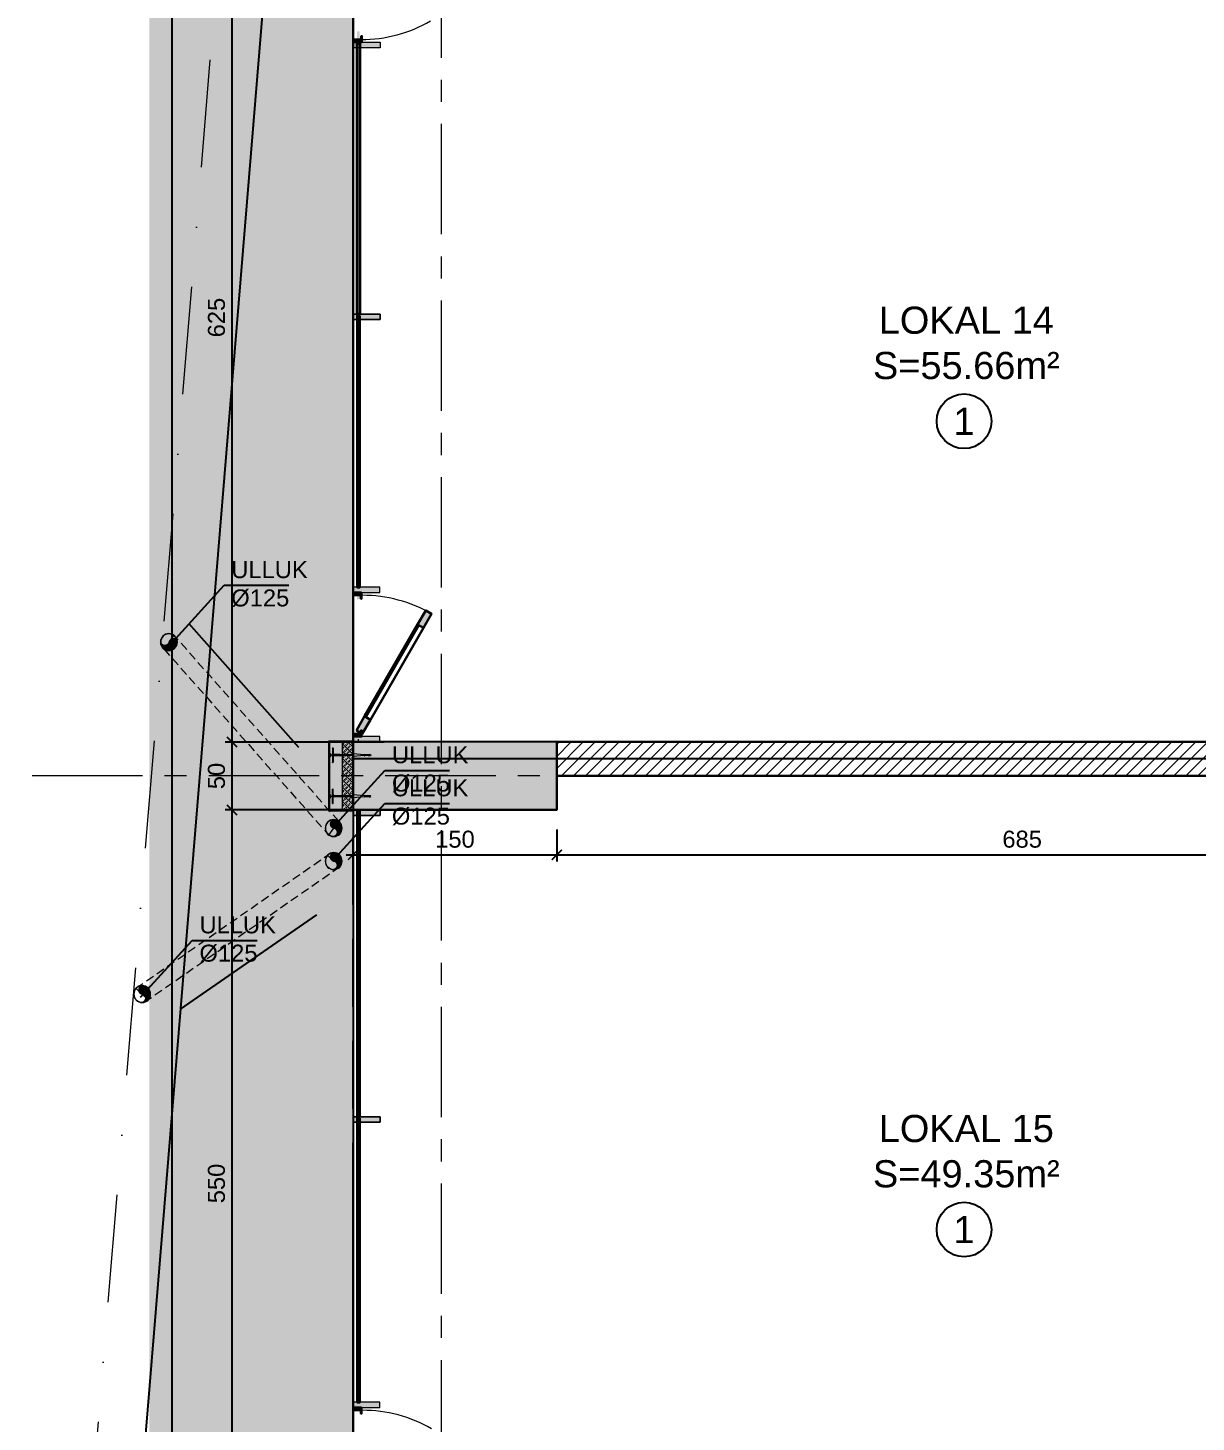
# Model space of a CAD drawing. Header units: centimetres. Extents: x 66524 to 72777, y -55096 to -48161.
# Drawn here: x 67464 to 68324, y -51148 to -50122 of the extents above; entities that cross this region are included whole.
import ezdxf

# ---------------------------------------------------------------- set-up
doc = ezdxf.new("R2010")
doc.units = ezdxf.units.CM
doc.header["$LTSCALE"] = 50
doc.header["$MEASUREMENT"] = 0
for name, pattern in [('AUSGEZOGEN', [0]), ('AXES', [2, 1.25, -0.25, 0.25, -0.25]), ('CACHE', [0.375, 0.25, -0.125]), ('CONTINU', [0]), ('CORNER', [20, 0, -20]), ('Dot & Dashed', [335.138881, 158.75, -88.194444, 0, -88.194437])]:
    doc.linetypes.add(name, pattern=pattern)
doc.layers.get('0').update_dxf_attribs({"color": 8})
for name, color, linetype, lineweight in [('ACITOP', 214, 'Continuous', 18), ('BETON CACHE', 4, 'CACHE', 5), ('ISOLATION', 252, 'Continuous', 0), ('MACONNERIE COUPE', 7, 'Continuous', 30), ('MACONNERIE HACHURE', 253, 'Continuous', 13), ('WD_Corner', 154, 'Continuous', 5), ('WD_Dowel', 154, 'Continuous', 5), ('WD_Text_Legende', 154, 'AUSGEZOGEN', 5)]:
    doc.layers.add(name, color=color, linetype=linetype, lineweight=lineweight)
for name, color, linetype in [('AXES', 10, 'AXES'), ('BETON COUPE', 3, 'CONTINU'), ('BETON TRAME', 252, 'Continuous'), ('BORD', 5, 'Continuous'), ('COTE 50ème', 1, 'Continuous'), ('EMPRISE BATIMENT', 253, 'CACHE'), ('FASADA', 150, 'Continuous'), ('NIVEAU', 170, 'Continuous'), ('TEXTE', 7, 'Continuous')]:
    doc.layers.add(name, color=color, linetype=linetype)
doc.layers.add('FMULT', color=150, linetype='Continuous', plot=False)
doc.layers.add('WD_Assist1', color=6, linetype='CORNER', lineweight=0, plot=False)
doc.styles.add('Arial', font='arialbd.ttf', dxfattribs={"height": 12.5})
doc.styles.add('RS_TEXT_1.50', font='arial.ttf', dxfattribs={"height": 12.5})
doc.styles.add('RS_TXT_50', font='arial.ttf', dxfattribs={"height": 12.5})
doc.dimstyles.new('20CM_LINEAIRE', dxfattribs={"dimscale": 2, "dimtxt": 7, "dimasz": 2.5, "dimexe": 1.5, "dimexo": 2, "dimgap": 1, "dimtad": 1, "dimdec": 1, "dimrnd": 0.5, "dimzin": 9, "dimdsep": 46, "dimtxsty": 'Arial', "dimblk1": 'ARCHTICK', "dimblk2": 'ARCHTICK', "dimsah": 1, "dimcen": 2.5, "dimdle": 1.5, "dimclrt": 4, "dimadec": 0, "dimazin": 2, "dimtfac": 1, "dimtdec": 1, "dimtix": 1, "dimtmove": 2, "dimatfit": 3, "dimfxl": 1.5, "dimtolj": 1, "dimtzin": 0, "dimarcsym": 0})
doc.dimstyles.new('ISO-25', dxfattribs={"dimtxt": 2.5, "dimasz": 2.5, "dimexe": 1.25, "dimexo": 0.625, "dimtad": 1, "dimtxsty": 'Standard', "dimcen": 2.5, "dimadec": 0, "dimazin": 0, "dimtfac": 1, "dimtmove": 0, "dimatfit": 3, "dimfxl": 1, "dimarcsym": 0})
doc.dimstyles.new('RS_50CM_LINEAIRE', dxfattribs={"dimscale": 5, "dimtxt": 12.5, "dimasz": 1.5, "dimexe": 1, "dimexo": 2.5, "dimgap": 1, "dimtad": 1, "dimdec": 1, "dimrnd": 0.5, "dimdsep": 46, "dimtxsty": 'RS_TXT_50', "dimblk1": 'ARCHTICK', "dimblk2": 'ARCHTICK', "dimsah": 1, "dimcen": 2.5, "dimdle": 1, "dimclrt": 4, "dimadec": 0, "dimazin": 2, "dimtfac": 1, "dimtdec": 1, "dimtix": 1, "dimtmove": 2, "dimatfit": 3, "dimfxl": 1, "dimtolj": 1, "dimtzin": 0, "dimarcsym": 0})

# ---------------------------------------------------------------- blocks, each defined once
blk = doc.blocks.new('A$C8397ccc9')
at = {"layer": 'AXES', "lineweight": 5, "ltscale": 1.3}
for p, q in [((-1265, 1580), (-1265, -1500)), ((3195, 190), (-1985, 190))]:
    blk.add_line(p, q, dxfattribs=at)
blk = doc.blocks.new('ankeri')
at = {"layer": 'WD_Assist1'}
for p, q in [((-29.8, 0.4), (-30, 0)), ((-30, 0), (-29.8, -0.4)), ((-2.8, 0.4), (-29.8, 0.4)), ((-2.5, 0.6), (-2.8, 0.4)), ((-2.3, 5.2), (-2.5, 0.6)), ((-2.2, 5.3), (-2.3, 5.2)), ((-2, 5.3), (-2.2, 5.3)), ((-2, -5.3), (-2, 5.3)), ((-29.8, -0.4), (-2.8, -0.4)), ((-2.8, -0.4), (-2.5, -0.6)), ((-2.5, -0.6), (-2.3, -5.2)), ((-2.3, -5.2), (-2.2, -5.3)), ((-2.2, -5.3), (-2, -5.3))]:
    blk.add_line(p, q, dxfattribs=at)
at = {"layer": 'WD_Corner', "lineweight": 5}
blk.add_lwpolyline([(-2, 0.1), (-1.9, 0.1, -1), (-1.8, 0.1), (-0.2, 0.1, 0.185242), (-0.1, 0.6), (-0.1, 0.7), (-0.1, 0.7), (-0.1, 0.7), (-0.1, 0.8), (-0.1, 0.9), (-0.3, 0.9), (-0.3, 0.8), (-0.3, 0.8), (-0.3, 0.9), (-0.4, 0.9), (-0.5, 0.7), (-0.5, 0.7), (-0.5, 0.7), (-0.5, 0.7), (-0.5, 0.7), (-0.5, 0.7), (-0.5, 0.6), (-0.6, 0.7), (-0.4, 0.9), (-0.1, 0.9), (-0.1, 1.4), (0, 1.4), (0, 1.2), (0, 1.2), (0, 1.1), (0, 1.1), (0.2, 1), (0, 1), (0, -1), (0.2, -1), (0, -1.1), (0, -1.1), (0, -1.2), (0, -1.2), (0, -1.4), (-0.1, -1.4), (-0.1, -0.9), (-0.4, -0.9), (-0.6, -0.7), (-0.5, -0.6), (-0.5, -0.7), (-0.5, -0.7), (-0.5, -0.7), (-0.5, -0.7), (-0.5, -0.7), (-0.5, -0.7), (-0.4, -0.9), (-0.3, -0.9), (-0.3, -0.8), (-0.3, -0.8), (-0.3, -0.9), (-0.1, -0.9), (-0.1, -0.8), (-0.1, -0.7), (-0.1, -0.7), (-0.1, -0.7), (-0.1, -0.6, 0.185242), (-0.2, -0.1), (-1.8, -0.1, -1), (-1.9, -0.1), (-2, -0.1)], format="xyb", close=True, dxfattribs=at)
at = {"layer": 'WD_Dowel'}
for p, q in [((-29.8, 0.4), (-30, 0)), ((-30, 0), (-29.8, -0.4)), ((-28.9, 0.4), (-29.8, 0.4)), ((-29.5, 0), (-29.3, 0.1)), ((-29.5, 0), (-29.5, 0)), ((-29.3, 0.3), (-29, 0.4)), ((-29.3, 0.3), (-29.3, -0.3)), ((-29, 0.3), (-29, 0.4)), ((-28.9, 0.4), (-29, 0.3)), ((-28.8, 0.4), (-28.9, 0.4)), ((-28.8, 0.4), (-28.8, 0.3)), ((-28.8, 0.3), (-28.7, 0.4)), ((-28.6, 0.4), (-28.7, 0.4)), ((-28.6, 0.4), (-28.7, 0.4)), ((-28.6, 0.4), (-28.6, 0.3)), ((-28.6, 0.3), (-28.4, 0.4)), ((-28.4, 0.4), (-28.4, 0.4)), ((-28.4, 0.4), (-28.4, 0.3)), ((-28.4, 0.3), (-28.2, 0.4)), ((-28.2, 0.4), (-28.2, 0.4)), ((-28.2, 0.4), (-28.2, 0.3)), ((-28.2, 0.3), (-28, 0.4)), ((-28, 0.4), (-28, 0.4)), ((-28, 0.4), (-28, 0.3)), ((-28, 0.3), (-25.6, 0.4)), ((-25.6, 0.4), (-25.6, 0.4)), ((-25.6, 0.4), (-25.6, 0.3)), ((-25.6, 0.3), (-25.4, 0.4)), ((-25.3, 0.4), (-25.4, 0.4)), ((-25.3, 0.3), (-17.1, 1)), ((-25.3, 0.4), (-25.3, 0.3)), ((-17, 1), (-17.1, 1)), ((-17, 1), (-17, 0.3)), ((-17, 0.3), (-9.4, 0.4)), ((-9.3, 0.4), (-9.4, 0.4)), ((-9.3, 0.4), (-9.3, 0.3)), ((-9.3, 0.3), (-9.1, 0.4)), ((-9.1, 0.4), (-9.1, 0.4)), ((-9.1, 0.4), (-9.1, 0.3)), ((-9.1, 0.3), (-8.9, 0.4)), ((-8.9, 0.4), (-8.9, 0.4)), ((-8.9, 0.4), (-8.9, 0.3)), ((-8.9, 0.3), (-8.7, 0.4)), ((-8.7, 0.4), (-8.7, 0.4)), ((-8.7, 0.4), (-8.7, 0.3)), ((-8.7, 0.3), (-8.5, 0.4)), ((-8.4, 0.4), (-8.5, 0.4)), ((-8.4, 0.4), (-8.4, 0.3)), ((-8.4, 0.3), (-8.3, 0.4)), ((-8.2, 0.4), (-8.3, 0.4)), ((-8.2, 0.4), (-8.2, 0.3)), ((-8.2, 0.3), (-8.1, 0.4)), ((-8, 0.4), (-8.1, 0.4)), ((-8, 0.4), (-8, 0.3)), ((-8, 0.3), (-7.8, 0.4)), ((-7.8, 0.4), (-7.8, 0.4)), ((-7.8, 0.4), (-7.8, 0.3)), ((-7.8, 0.3), (-7.6, 0.4)), ((-7.6, 0.4), (-7.6, 0.4)), ((-7.6, 0.4), (-7.6, 0.3)), ((-7.6, 0.3), (-7.4, 0.4)), ((-7.4, 0.4), (-2.8, 0.4)), ((-2.3, 5.2), (-2.5, 0.7)), ((-2.5, 0.7), (-2.5, -0.7)), ((-2.5, 0.7), (-2.1, 0.7)), ((-2.1, 0.1), (-2.5, 0.1)), ((-2.1, 2.9), (-2.3, 2.9)), ((-2.3, 2.9), (-2.3, 0.7)), ((-2.3, 0.1), (-2.3, 0.7)), ((-2, 5.3), (-2.2, 5.3)), ((-2.1, 5.3), (-2.1, -5.3)), ((-2, 5.3), (-2, -5.3)), ((-29.8, -0.4), (-28.9, -0.4)), ((-29.3, -0.1), (-29.5, 0)), ((-29.3, -0.3), (-29, -0.4)), ((-29, -0.4), (-29, -0.3)), ((-29, -0.3), (-28.9, -0.4)), ((-28.8, -0.4), (-28.9, -0.4)), ((-28.8, -0.4), (-28.8, -0.3)), ((-28.8, -0.3), (-28.7, -0.4)), ((-28.6, -0.4), (-28.7, -0.4)), ((-28.6, -0.4), (-28.6, -0.3)), ((-28.6, -0.3), (-28.4, -0.4)), ((-28.4, -0.4), (-28.4, -0.3)), ((-28.4, -0.3), (-28.2, -0.4)), ((-28.4, -0.4), (-28.4, -0.4)), ((-28.2, -0.4), (-28.2, -0.3)), ((-28.2, -0.3), (-28, -0.4)), ((-28.2, -0.4), (-28.2, -0.4)), ((-28, -0.4), (-28, -0.3)), ((-28, -0.3), (-25.6, -0.4)), ((-28, -0.4), (-28, -0.4)), ((-25.6, -0.4), (-25.6, -0.3)), ((-25.6, -0.3), (-25.4, -0.4)), ((-25.6, -0.4), (-25.6, -0.4)), ((-25.3, -0.4), (-25.4, -0.4)), ((-25.3, -0.4), (-25.3, -0.3)), ((-25.3, -0.3), (-17.1, -1)), ((-17, -1), (-17.1, -1)), ((-17, -1), (-17, -0.3)), ((-17, -0.3), (-9.4, -0.4)), ((-9.3, -0.4), (-9.4, -0.4)), ((-9.3, -0.4), (-9.3, -0.3)), ((-9.3, -0.3), (-9.1, -0.4)), ((-9.1, -0.4), (-9.1, -0.3)), ((-9.1, -0.3), (-8.9, -0.4)), ((-9.1, -0.4), (-9.1, -0.4)), ((-8.9, -0.4), (-8.9, -0.3)), ((-8.9, -0.3), (-8.7, -0.4)), ((-8.9, -0.4), (-8.9, -0.4)), ((-8.7, -0.4), (-8.7, -0.3)), ((-8.7, -0.3), (-8.5, -0.4)), ((-8.7, -0.4), (-8.7, -0.4)), ((-8.4, -0.4), (-8.5, -0.4)), ((-8.4, -0.4), (-8.4, -0.3)), ((-8.4, -0.3), (-8.3, -0.4)), ((-8.2, -0.4), (-8.3, -0.4)), ((-8.2, -0.4), (-8.2, -0.3)), ((-8.2, -0.3), (-8.1, -0.4)), ((-8, -0.4), (-8.1, -0.4)), ((-8, -0.4), (-8, -0.3)), ((-8, -0.3), (-7.8, -0.4)), ((-7.8, -0.4), (-7.8, -0.3)), ((-7.8, -0.3), (-7.6, -0.4)), ((-7.8, -0.4), (-7.8, -0.4)), ((-7.6, -0.4), (-7.6, -0.3)), ((-7.6, -0.3), (-7.4, -0.4)), ((-7.6, -0.4), (-7.6, -0.4)), ((-7.4, -0.4), (-2.8, -0.4)), ((-2.1, -0.1), (-2.5, -0.1)), ((-2.5, -0.7), (-2.1, -0.7)), ((-2.5, -0.7), (-2.3, -5.2)), ((-2.3, -0.7), (-2.3, -0.1)), ((-2.2, -2.9), (-2.3, -0.7)), ((-2.1, -2.9), (-2.2, -2.9)), ((-2, -5.3), (-2.2, -5.3))]:
    blk.add_line(p, q, dxfattribs=at)
for centre, major_axis, start_param, end_param in [((-2.8, 0.6), (0.216, 0), -1.570795, 0), ((-2.2, 5.2), (0.108, 0), 1.570796, 3.141593), ((-2.8, -0.6), (-0.216, 0), 3.141593, 4.712389), ((-2.2, -5.2), (0.108, 0), 3.141593, 4.712389)]:
    blk.add_ellipse(centre, major_axis=major_axis, ratio=0.909091, start_param=start_param, end_param=end_param, dxfattribs=at)
blk = doc.blocks.new('_ArchTick')
at = {"color": 0, "linetype": 'ByBlock', "const_width": 0.15}
blk.add_lwpolyline([(-0.5, -0.5), (0.5, 0.5)], dxfattribs=at)
blk = doc.blocks.new('*D933')
at = {"layer": 'COTE 50ème', "color": 0, "lineweight": -2, "ltscale": 0.5, "transparency": 16777216}
for p, q in [((67703.1, -50711.9), (67703.1, -50735.4)), ((67853.1, -50711.9), (67853.1, -50735.4)), ((67698.1, -50730.4), (67858.1, -50730.4))]:
    blk.add_line(p, q, dxfattribs=at)
at = {"layer": 'Defpoints', "color": 0, "ltscale": 0.5, "transparency": 16777216}
for p in [(67703.1, -50699.4), (67853.1, -50699.4), (67853.1, -50730.4)]:
    blk.add_point(p, dxfattribs=at)
at = {"layer": 'COTE 50ème', "color": 0, "lineweight": -2, "ltscale": 0.5, "transparency": 16777216, "xscale": 7.5, "yscale": 7.5, "zscale": 7.5, "rotation": 180}
blk.add_blockref('_ArchTick', (67703.1, -50730.4), dxfattribs=at)
at = {"layer": 'COTE 50ème', "color": 0, "lineweight": -2, "ltscale": 0.5, "transparency": 16777216, "xscale": 7.5, "yscale": 7.5, "zscale": 7.5}
blk.add_blockref('_ArchTick', (67853.1, -50730.4), dxfattribs=at)
at = {"layer": 'COTE 50ème', "color": 4, "ltscale": 0.5, "transparency": 16777216, "insert": (67778.1, -50719), "char_height": 12.5, "attachment_point": 5, "style": 'RS_TXT_50'}
blk.add_mtext('\\A1;150', dxfattribs=at)
blk = doc.blocks.new('*D934')
at = {"layer": 'COTE 50ème', "color": 0, "lineweight": -2, "ltscale": 0.5, "transparency": 16777216}
for p, q in [((67853.1, -50711.9), (67853.1, -50735.4)), ((68538.1, -50722.8), (68538.1, -50735.4)), ((67848.1, -50730.4), (68543.1, -50730.4))]:
    blk.add_line(p, q, dxfattribs=at)
at = {"layer": 'Defpoints', "color": 0, "ltscale": 0.5, "transparency": 16777216}
for p in [(67853.1, -50699.4), (68538.1, -50710.3), (68538.1, -50730.4)]:
    blk.add_point(p, dxfattribs=at)
at = {"layer": 'COTE 50ème', "color": 0, "lineweight": -2, "ltscale": 0.5, "transparency": 16777216, "xscale": 7.5, "yscale": 7.5, "zscale": 7.5, "rotation": 180}
blk.add_blockref('_ArchTick', (67853.1, -50730.4), dxfattribs=at)
at = {"layer": 'COTE 50ème', "color": 0, "lineweight": -2, "ltscale": 0.5, "transparency": 16777216, "xscale": 7.5, "yscale": 7.5, "zscale": 7.5}
blk.add_blockref('_ArchTick', (68538.1, -50730.4), dxfattribs=at)
at = {"layer": 'COTE 50ème', "color": 4, "ltscale": 0.5, "transparency": 16777216, "insert": (68195.6, -50719), "char_height": 12.5, "attachment_point": 5, "style": 'RS_TXT_50'}
blk.add_mtext('\\A1;685', dxfattribs=at)
blk = doc.blocks.new('*D1225')
at = {"layer": 'COTE 50ème', "color": 0, "lineweight": -2, "ltscale": 0.5, "transparency": 16777216}
for p, q in [((67614, -51252.4), (67614, -50692.4)), ((67723.3, -50697.4), (67609, -50697.4)), ((67718.2, -51247.4), (67609, -51247.4))]:
    blk.add_line(p, q, dxfattribs=at)
at = {"layer": 'Defpoints', "color": 0, "ltscale": 0.5, "transparency": 16777216}
for p in [(67614, -50697.4), (67735.8, -50697.4), (67730.7, -51247.4)]:
    blk.add_point(p, dxfattribs=at)
at = {"layer": 'COTE 50ème', "color": 0, "lineweight": -2, "ltscale": 0.5, "transparency": 16777216, "xscale": 7.5, "yscale": 7.5, "zscale": 7.5}
for p, rotation in [((67614, -50697.4), 90), ((67614, -51247.4), 270)]:
    blk.add_blockref('_ArchTick', p, dxfattribs=dict(at, rotation=rotation))
at = {"layer": 'COTE 50ème', "color": 4, "ltscale": 0.5, "transparency": 16777216, "insert": (67602.6, -50972.4), "char_height": 12.5, "attachment_point": 5, "rotation": 90, "style": 'RS_TXT_50'}
blk.add_mtext('\\A1;550', dxfattribs=at)
blk = doc.blocks.new('*D1226')
at = {"layer": 'COTE 50ème', "color": 0, "lineweight": -2, "ltscale": 0.5, "transparency": 16777216}
for p, q in [((67614, -50702.4), (67614, -50642.4)), ((67725.9, -50647.4), (67609, -50647.4)), ((67723.3, -50697.4), (67609, -50697.4))]:
    blk.add_line(p, q, dxfattribs=at)
at = {"layer": 'Defpoints', "color": 0, "ltscale": 0.5, "transparency": 16777216}
for p in [(67614, -50647.4), (67738.4, -50647.4), (67735.8, -50697.4)]:
    blk.add_point(p, dxfattribs=at)
at = {"layer": 'COTE 50ème', "color": 0, "lineweight": -2, "ltscale": 0.5, "transparency": 16777216, "xscale": 7.5, "yscale": 7.5, "zscale": 7.5}
for p, rotation in [((67614, -50647.4), 90), ((67614, -50697.4), 270)]:
    blk.add_blockref('_ArchTick', p, dxfattribs=dict(at, rotation=rotation))
at = {"layer": 'COTE 50ème', "color": 4, "ltscale": 0.5, "transparency": 16777216, "insert": (67602.6, -50672.4), "char_height": 12.5, "attachment_point": 5, "rotation": 90, "style": 'RS_TXT_50'}
blk.add_mtext('\\A1;50', dxfattribs=at)
blk = doc.blocks.new('*D1227')
at = {"layer": 'COTE 50ème', "color": 0, "lineweight": -2, "ltscale": 0.5, "transparency": 16777216}
for p, q in [((67614, -50652.4), (67614, -50017.4)), ((67725.9, -50022.4), (67609, -50022.4)), ((67725.9, -50647.4), (67609, -50647.4))]:
    blk.add_line(p, q, dxfattribs=at)
at = {"layer": 'Defpoints', "color": 0, "ltscale": 0.5, "transparency": 16777216}
for p in [(67614, -50022.4), (67738.4, -50022.4), (67738.4, -50647.4)]:
    blk.add_point(p, dxfattribs=at)
at = {"layer": 'COTE 50ème', "color": 0, "lineweight": -2, "ltscale": 0.5, "transparency": 16777216, "xscale": 7.5, "yscale": 7.5, "zscale": 7.5}
for p, rotation in [((67614, -50022.4), 90), ((67614, -50647.4), 270)]:
    blk.add_blockref('_ArchTick', p, dxfattribs=dict(at, rotation=rotation))
at = {"layer": 'COTE 50ème', "color": 4, "ltscale": 0.5, "transparency": 16777216, "insert": (67602.6, -50334.9), "char_height": 12.5, "attachment_point": 5, "rotation": 90, "style": 'RS_TXT_50'}
blk.add_mtext('\\A1;625', dxfattribs=at)
blk = doc.blocks.new('*D1229')
at = {"layer": 'COTE 50ème', "color": 0, "lineweight": -2, "ltscale": 0.5, "transparency": 16777216}
for p, q in [((67569.8, -49967.4), (67569.8, -54072.4)), ((67690.6, -49972.4), (67564.8, -49972.4)), ((67690.6, -54067.4), (67564.8, -54067.4))]:
    blk.add_line(p, q, dxfattribs=at)
at = {"layer": 'Defpoints', "color": 0, "ltscale": 0.5, "transparency": 16777216}
for p in [(67703.1, -49972.4), (67569.8, -54067.4), (67703.1, -54067.4)]:
    blk.add_point(p, dxfattribs=at)
at = {"layer": 'COTE 50ème', "color": 0, "lineweight": -2, "ltscale": 0.5, "transparency": 16777216, "xscale": 7.5, "yscale": 7.5, "zscale": 7.5}
for p, rotation in [((67569.8, -49972.4), 90), ((67569.8, -54067.4), 270)]:
    blk.add_blockref('_ArchTick', p, dxfattribs=dict(at, rotation=rotation))
at = {"layer": 'COTE 50ème', "color": 4, "ltscale": 0.5, "transparency": 16777216, "insert": (67558.4, -52019.9), "char_height": 12.5, "attachment_point": 5, "rotation": 90, "style": 'RS_TXT_50'}
blk.add_mtext('\\A1;4095', dxfattribs=at)
blk = doc.blocks.new('A$C2225a440')
at = {"layer": 'ACITOP', "ltscale": 0.5, "true_color": 0x2776bb, "transparency": 33554559}
h = blk.add_hatch(color=152, dxfattribs=at)
h.dxf.hatch_style = 1
h.paths.add_polyline_path([(0, 6.1, 0.414214), (-6.1, 0, 0.414214), (0, -6.1, -0.823148), (0, 0, 0.810651)])
at = {"layer": 'ACITOP', "ltscale": 0.5}
blk.add_lwpolyline([(0, 6.1, -0.810651), (0, 0, 0.823148), (0, -6.1)], format="xyb", dxfattribs=at)
for radius in [6.25, 6.05]:
    blk.add_circle((0, 0), radius, dxfattribs=at)

msp = doc.modelspace()

# ---------------------------------------------------------------- hatches: boundary and pattern name
at = {"layer": 'BETON TRAME', "transparency": 33554559}
h = msp.add_hatch(color=256, dxfattribs=at)
h.dxf.hatch_style = 1
h.paths.add_polyline_path([(68573.07, -51297.36), (68538.07, -51297.36), (68538.07, -50647.36), (68573.07, -50647.36), (68573.07, -50822.36), (69033.07, -50822.36), (69033.07, -50647.36), (69068.07, -50647.36), (69068.07, -51297.36), (69033.07, -51297.36), (69033.07, -50862.36), (68823.07, -50862.36), (68823.07, -51192.36), (68783.07, -51192.36), (68783.07, -50862.36), (68573.07, -50862.36)])
h.paths.add_polyline_path([(67703.07, -49972.36), (67703.07, -50022.36), (67853.07, -50022.36), (67853.07, -49972.36)])
h.paths.add_polyline_path([(68423.07, -49972.36), (68423.07, -50022.36), (68573.07, -50022.36), (68573.07, -49972.36)])
h.paths.add_polyline_path([(69033.07, -49972.36), (69033.07, -50022.36), (69183.07, -50022.36), (69183.07, -49972.36)])
h.paths.add_polyline_path([(69753.07, -49972.36), (69753.07, -50022.36), (69903.07, -50022.36), (69903.07, -49972.36)])
h.paths.add_polyline_path([(69753.07, -50647.36), (69753.07, -50697.36), (69903.07, -50697.36), (69903.07, -50647.36)])
h.paths.add_polyline_path([(67703.07, -50647.36), (67703.07, -50697.36), (67853.07, -50697.36), (67853.07, -50647.36)])
h.paths.add_polyline_path([(67703.07, -51247.36), (67703.07, -51297.36), (67853.07, -51297.36), (67853.07, -51247.36)])
h.paths.add_polyline_path([(69753.07, -51247.36), (69753.07, -51297.36), (69903.07, -51297.36), (69903.07, -51247.36)])
h.paths.add_polyline_path([(69753.07, -51987.36), (69753.07, -52037.36), (69903.07, -52037.36), (69903.07, -51987.36)])
h.paths.add_polyline_path([(67853.07, -52037.36), (67853.07, -51987.36), (67703.07, -51987.36), (67703.07, -52037.36)])
h.paths.add_polyline_path([(68518.07, -51987.36), (68518.07, -52037.36), (68643.07, -52037.36), (68643.07, -51987.36)])
h.paths.add_polyline_path([(68963.07, -51987.36), (68963.07, -52037.36), (69088.07, -52037.36), (69088.07, -51987.36)])
h.paths.add_polyline_path([(68938.07, -52037.36), (68963.07, -52037.36), (68963.07, -51532.36), (68938.07, -51532.36)])
h.paths.add_polyline_path([(68643.07, -52037.36), (68668.07, -52037.36), (68668.07, -51532.36), (68643.07, -51532.36)])
at = {"layer": 'EMPRISE BATIMENT', "linetype": 'ByBlock', "lineweight": 15, "ltscale": 200, "true_color": 0x9898cc, "transparency": 33554559}
h = msp.add_hatch(dxfattribs=at)
h.set_pattern_fill('HT6006ET', color=253, scale=0.15, angle=25.38482, pattern_type=2)
h.set_pattern_definition([(25.38482, (30090.2, 37005.95), (-38.96845, 82.12351), [90, -0.9]), (25.38482, (30089.81, 37006.76), (-38.96845, 82.12351), [90, -0.9]), (115.38482, (30089.81, 37006.76), (-82.12351, -38.96845), [90, -0.9]), (115.38482, (30089, 37006.37), (-82.12351, -38.96845), [90, -0.9])])
h.paths.add_polyline_path([(70544.16, -49889.32), (70372.62, -49716.47), (69956.63, -49822.36), (70053.07, -49822.36), (70053.07, -51364.18), (70148.18, -51364.18), (70148.18, -51384.18), (70053.07, -51384.18), (70053.07, -51610.36), (70504.85, -51610.36), (70450.69, -51597, -0.5839809), (70403.94, -51429.2), (70616.9, -51216.24), (70617.55, -51045.88), (70503.04, -51160.39, -0.7337712), (70333.87, -51072.18)])
h.paths.add_polyline_path([(70363.07, -49997.36, -1), (70443.07, -49997.36, -1)], flags=16)
h.paths.add_polyline_path([(70323.07, -50672.36, -1), (70243.07, -50672.36, -1)], flags=16)
h.paths.add_polyline_path([(70323.07, -51272.36, -1), (70243.07, -51272.36, -1)], flags=16)
h.paths.add_polyline_path([(69087.63, -49711.57), (69067.63, -49711.49), (67982.33, -49822.36), (69584.5, -49822.36)])
h.paths.add_polyline_path([(70117.51, -51403.22), (70248.4, -51403.22), (70248.4, -51310.03), (70117.51, -51310.03)], flags=24)
at = {"layer": 'EMPRISE BATIMENT', "linetype": 'ByBlock', "lineweight": 15, "ltscale": 0.5, "true_color": 0x636466, "transparency": 33554641}
h = msp.add_hatch(dxfattribs=at)
h.set_pattern_fill('SQUARE', color=251, scale=200, angle=25.38482)
h.set_pattern_definition([(25.38482, (30089.383, 37005.56), (-10.7173944, 22.586223), [25, -25]), (115.38482, (30089.383, 37005.56), (-22.586223, -10.7173944), [25, -25])])
h.paths.add_polyline_path([(70053.07, -49822.36), (67553.07, -49822.36), (67553.07, -54217.36), (68333.07, -54217.36), (68333.07, -54272.36), (71288.07, -54272.36), (71288.07, -51907.36), (70673.07, -51907.36), (70673.07, -51610.36), (70053.07, -51610.36)])
h.paths.add_polyline_path([(69903.07, -51760.36), (70523.07, -51760.36), (70523.07, -52057.36), (71138.07, -52057.36), (71138.07, -54122.36), (68483.07, -54122.36), (68483.07, -54067.36), (67703.07, -54067.36), (67703.07, -49972.36), (69903.07, -49972.36)], flags=16)
at = {"layer": 'FASADA', "linetype": 'Continuous', "lineweight": 15}
for points in [[(67709.57, -50132.21), (67704.07, -50132.21), (67704.07, -50130.21), (67709.07, -50130.21), (67709.07, -50127.71), (67709.57, -50127.71)], [(67723.07, -50132.21), (67723.07, -50136.21), (67703.07, -50136.21), (67703.07, -50132.21)], [(67723.07, -50336.36), (67703.07, -50336.36), (67703.07, -50332.36), (67723.07, -50332.36)], [(67723.07, -50332.36), (67723.07, -50336.36), (67703.07, -50336.36), (67703.07, -50332.36)], [(67722.87, -50537.36), (67702.87, -50537.36), (67702.87, -50533.36), (67722.87, -50533.36)], [(67709.37, -50537.36), (67709.37, -50541.86), (67708.87, -50541.86), (67708.87, -50539.36), (67703.87, -50539.36), (67703.87, -50537.36)], [(67750.55, -50560.92), (67754.88, -50563.42), (67760.88, -50553.03), (67756.55, -50550.53)], [(67705.55, -50638.86), (67709.88, -50641.36), (67715.88, -50630.97), (67711.55, -50628.47)], [(67722.87, -50647.36), (67702.87, -50647.36), (67702.87, -50643.36), (67722.87, -50643.36)], [(67703.87, -50643.36), (67703.87, -50641.36), (67708.87, -50641.36), (67708.87, -50638.86), (67709.37, -50638.86), (67709.37, -50643.36)], [(67723.07, -50701.36), (67703.07, -50701.36), (67703.07, -50697.36), (67723.07, -50697.36)], [(67723.07, -50697.36), (67723.07, -50701.36), (67703.07, -50701.36), (67703.07, -50697.36)], [(67723.07, -50927.36), (67703.07, -50927.36), (67703.07, -50923.36), (67723.07, -50923.36)], [(67723.07, -50923.36), (67723.07, -50927.36), (67703.07, -50927.36), (67703.07, -50923.36)], [(67722.87, -51137.36), (67702.87, -51137.36), (67702.87, -51133.36), (67722.87, -51133.36)], [(67709.37, -51137.36), (67709.37, -51141.86), (67708.87, -51141.86), (67708.87, -51139.36), (67703.87, -51139.36), (67703.87, -51137.36)]]:
    msp.add_hatch(color=256, dxfattribs=at).paths.add_polyline_path(points)
at = {"layer": 'FASADA', "linetype": 'Continuous', "lineweight": 0}
for points in [[(67708.07, -50332.36), (67706.07, -50332.36), (67706.07, -50124.21), (67708.07, -50124.21)], [(67708.07, -50333.36), (67708.07, -50542.36), (67706.07, -50542.36), (67706.07, -50333.36)], [(67708.07, -50772.36), (67708.07, -50981.36), (67706.07, -50981.36), (67706.07, -50772.36)], [(67708.07, -50924.36), (67708.07, -51133.36), (67706.07, -51133.36), (67706.07, -50924.36)]]:
    msp.add_hatch(color=256, dxfattribs=at).paths.add_polyline_path(points)
at = {"layer": 'ISOLATION', "transparency": 33554687}
h = msp.add_hatch(dxfattribs=at)
h.set_pattern_fill('INSUL', color=256, scale=10, angle=135)
h.set_pattern_definition([(135, (17730.709, -119780.4334), (-2.65165043, -2.65165043), []), (135, (17729.825, -119781.3173), (-2.65165043, -2.65165043), [1.25, -1.25]), (135, (17728.941, -119782.2012), (-2.65165043, -2.65165043), [1.25, -1.25])])
h.paths.add_polyline_path([(67703.07, -50697.36), (67703.07, -50647.06), (67695.07, -50647.06), (67695.07, -50697.36)])
at = {"layer": 'MACONNERIE HACHURE'}
h = msp.add_hatch(dxfattribs=at)
h.set_pattern_fill('ANSI31', color=256, scale=50, style=0)
h.paths.add_polyline_path([(68573.07, -50022.36), (68548.07, -50022.36), (68548.07, -50647.36), (68573.07, -50647.36)])
h.paths.add_polyline_path([(69033.07, -50647.36), (69058.07, -50647.36), (69058.07, -50022.36), (69033.07, -50022.36)])
h.paths.add_polyline_path([(67853.07, -50647.36), (68538.07, -50647.36), (68538.07, -50672.36), (67853.07, -50672.36)])
h.paths.add_polyline_path([(69068.07, -50647.36), (69753.07, -50647.36), (69753.07, -50672.36), (69068.07, -50672.36)])
h.paths.add_polyline_path([(68989.74, -51192.36), (69033.07, -51192.36), (69033.07, -51152.36), (68989.74, -51152.36)])
h.paths.add_polyline_path([(68823.07, -51192.36), (68863.07, -51192.36), (68863.07, -51152.36), (68823.07, -51152.36)])
h.paths.add_polyline_path([(68783.07, -51192.36), (68743.07, -51192.36), (68743.07, -51152.36), (68783.07, -51152.36)])
h.paths.add_polyline_path([(68616.4, -51192.36), (68573.07, -51192.36), (68573.07, -51152.36), (68616.4, -51152.36)])
h.paths.add_polyline_path([(67853.07, -51297.36), (68538.07, -51297.36), (68538.07, -51272.36), (67853.07, -51272.36)])
h.paths.add_polyline_path([(68573.07, -51297.36), (68573.07, -51457.36), (68668.07, -51457.36), (68668.07, -51532.36), (68643.07, -51532.36), (68643.07, -51467.36), (68573.07, -51467.36), (68573.07, -51553.36), (68643.07, -51553.36), (68643.07, -51578.36), (68548.07, -51578.36), (68548.07, -51297.36)])
h.paths.add_polyline_path([(68938.07, -51457.36), (68938.07, -51532.36), (68963.07, -51532.36), (68963.07, -51467.36), (69033.07, -51467.36), (69033.07, -51553.36), (68963.07, -51553.36), (68963.07, -51578.36), (69058.07, -51578.36), (69058.07, -51482.36), (69878.07, -51482.36), (69878.07, -51520.36), (69903.07, -51520.36), (69903.07, -51457.36), (69703.07, -51457.36), (69703.07, -51427.36), (69678.07, -51427.36), (69678.07, -51457.36)])
h.paths.add_polyline_path([(69753.07, -51297.36), (69703.07, -51297.36), (69703.07, -51307.36), (69678.07, -51307.36), (69678.07, -51297.36), (69068.07, -51297.36), (69068.07, -51272.36), (69753.07, -51272.36)])
h.paths.add_polyline_path([(69903.07, -51760.36), (69903.07, -51720.36), (69878.07, -51720.36), (69878.07, -51987.36), (69903.07, -51987.36), (69903.07, -51780.36), (70503.07, -51780.36), (70503.07, -51855.36), (70523.07, -51855.36), (70523.07, -51760.36)])
h.paths.add_polyline_path([(69088.07, -52037.36), (69753.07, -52037.36), (69753.07, -52012.36), (69088.07, -52012.36)])
h.paths.add_polyline_path([(68668.07, -52037.36), (68938.07, -52037.36), (68938.07, -52012.36), (68668.07, -52012.36)])
h.paths.add_polyline_path([(68538.07, -52087.36), (68558.07, -52087.36), (68558.07, -52037.36), (68538.07, -52037.36)])
h.paths.add_polyline_path([(69088.07, -52082.36), (69354.32, -52082.36), (69354.32, -52541.86), (69248.07, -52541.86), (69248.07, -52561.86), (69354.32, -52561.86), (69354.32, -52651.86), (69374.32, -52651.86), (69374.32, -52561.86), (69384.32, -52561.86), (69384.32, -52541.86), (69374.32, -52541.86), (69374.32, -52236.86), (69384.32, -52236.86), (69384.32, -52224.86), (69374.32, -52224.86), (69374.32, -52082.36), (69494.32, -52082.36), (69494.32, -52224.86), (69464.32, -52224.86), (69464.32, -52236.86), (69494.32, -52236.86), (69494.32, -52251.86), (69514.32, -52251.86), (69514.32, -52082.36), (69694.32, -52082.36), (69694.32, -52107.36), (69753.07, -52107.36), (69753.07, -52057.36), (69088.07, -52057.36)])
h.paths.add_polyline_path([(67833.07, -52132.36), (67833.07, -52157.36), (67853.07, -52157.36), (67853.07, -52132.36), (68528.07, -52132.36), (68528.07, -52107.36), (67833.07, -52107.36)])
h.paths.add_polyline_path([(69903.07, -52082.36), (70173.07, -52082.36), (70173.07, -52057.36), (69903.07, -52057.36)])
h.paths.add_polyline_path([(70243.07, -52025.36), (69903.07, -52025.36), (69903.07, -52037.36), (70243.07, -52037.36)])
h.paths.add_polyline_path([(70503.07, -52025.36), (70323.07, -52025.36), (70323.07, -52037.36), (70523.07, -52037.36), (70523.07, -51955.36), (70503.07, -51955.36)])
h.paths.add_polyline_path([(70323.07, -52082.36), (70668.07, -52082.36), (70668.07, -52057.36), (70323.07, -52057.36)])
h.paths.add_polyline_path([(69514.32, -52361.86), (69514.32, -52351.86), (69494.32, -52351.86), (69494.32, -52391.86), (69514.32, -52391.86), (69514.32, -52381.86), (69848.07, -52381.86), (69848.07, -52421.86), (69878.07, -52421.86), (69878.07, -52416.86), (69853.07, -52416.86), (69853.07, -52381.86), (69878.07, -52381.86), (69878.07, -52361.86), (69853.07, -52361.86), (69853.07, -52326.86), (69878.07, -52326.86), (69878.07, -52321.86), (69848.07, -52321.86), (69848.07, -52361.86)])
h.paths.add_polyline_path([(69808.07, -52797.36), (69808.07, -52637.36), (69903.07, -52637.36), (69903.07, -52562.36), (69878.07, -52562.36), (69878.28, -52627.36), (69807.86, -52627.36), (69808.07, -52541.36), (69878.07, -52541.36), (69878.07, -52526.36), (69783.07, -52526.36), (69783.07, -52656.36), (69514.32, -52656.36), (69514.32, -52491.86), (69494.32, -52491.86), (69494.32, -52541.86), (69474.32, -52541.86), (69474.32, -52561.86), (69494.32, -52561.86), (69494.32, -52686.36), (69514.32, -52686.36), (69514.32, -52676.36), (69783.07, -52676.36), (69783.07, -52797.36)])
h.paths.add_polyline_path([(70173.07, -52637.36), (70173.07, -52562.36), (70198.07, -52562.36), (70198.07, -52627.36), (70268.07, -52627.36), (70268.07, -52541.36), (70198.07, -52541.36), (70198.07, -52516.36), (70293.07, -52516.36), (70293.07, -52612.36), (71113.07, -52612.36), (71113.07, -52554.36), (71138.07, -52554.36), (71138.07, -52637.36), (70938.07, -52637.36), (70938.07, -52647.36), (70913.07, -52647.36), (70913.07, -52637.36)])
h.paths.add_polyline_path([(70988.07, -52797.36), (70938.07, -52797.36), (70938.07, -52767.36), (70913.07, -52767.36), (70913.07, -52797.36), (70303.07, -52797.36), (70303.07, -52822.36), (70988.07, -52822.36)])
h.paths.add_polyline_path([(70224.74, -52902.36), (70268.07, -52902.36), (70268.07, -52942.36), (70224.74, -52942.36)])
h.paths.add_polyline_path([(70058.07, -52902.36), (70098.07, -52902.36), (70098.07, -52942.36), (70058.07, -52942.36)])
h.paths.add_polyline_path([(70018.07, -52902.36), (69978.07, -52902.36), (69978.07, -52942.36), (70018.07, -52942.36)])
h.paths.add_polyline_path([(69851.4, -52902.36), (69808.07, -52902.36), (69808.07, -52942.36), (69851.4, -52942.36)])
h.paths.add_polyline_path([(69514.32, -52786.36), (69514.32, -52876.36), (69773.07, -52876.36), (69773.07, -52896.36), (69494.32, -52896.36), (69494.32, -52827.36), (69338.07, -52827.36), (69338.07, -52807.36), (69494.32, -52807.36), (69494.32, -52786.36)])
h.paths.add_polyline_path([(68958.07, -52541.86), (68998.07, -52541.86), (68998.07, -52561.86), (68938.07, -52561.86), (68938.07, -52397.36), (68958.07, -52397.36)])
h.paths.add_polyline_path([(67853.07, -52827.36), (68483.07, -52827.36), (68483.07, -52807.36), (67853.07, -52807.36)])
h.paths.add_polyline_path([(67833.07, -52772.36), (67833.07, -52797.36), (67853.07, -52797.36), (67853.07, -52772.36)])
h.paths.add_polyline_path([(70303.07, -53447.36), (70988.07, -53447.36), (70988.07, -53422.36), (70303.07, -53422.36)])
h.paths.add_polyline_path([(70293.07, -54072.36), (70268.07, -54072.36), (70268.07, -53447.36), (70293.07, -53447.36)])
h.paths.add_polyline_path([(69808.07, -54072.36), (69783.07, -54072.36), (69783.07, -53447.36), (69808.07, -53447.36)])
h.paths.add_polyline_path([(69088.07, -54072.36), (69063.07, -54072.36), (69063.07, -53447.36), (69088.07, -53447.36)])
h.paths.add_polyline_path([(68938.07, -53323.36), (68958.07, -53323.36), (68958.07, -52847.36), (68938.07, -52847.36)])
h.paths.add_polyline_path([(68513.07, -53222.36), (68533.07, -53222.36), (68533.07, -52927.36), (68513.07, -52927.36)])
h.paths.add_polyline_path([(68483.07, -53972.36), (68508.07, -53972.36), (68508.07, -53373.36), (68483.07, -53373.36)])
h.paths.add_polyline_path([(67853.07, -53348.36), (68483.07, -53348.36), (68483.07, -53373.36), (67853.07, -53373.36)])
h.paths.add_polyline_path([(69088.07, -53447.36), (69773.07, -53447.36), (69773.07, -53422.36), (69088.07, -53422.36)])

# ---------------------------------------------------------------- linework, layer by layer
at = {"layer": 'ACITOP', "linetype": 'CACHE', "ltscale": 0.5}
for points in [[(67685.22, -50715.86), (67692.51, -50705.7), (67571.2, -50568.73), (67563.92, -50578.89)], [(67684.3, -50730.76), (67693.34, -50739.39), (67552.3, -50837.27), (67543.25, -50828.64)]]:
    msp.add_lwpolyline(points, close=True, dxfattribs=at)
at = {"layer": 'BETON CACHE', "color": 232, "linetype": 'Dot & Dashed', "ltscale": 0.01}
msp.add_lwpolyline([(71908.7, -54847.46), (70595.46, -54807.71), (67248.21, -54401.92), (67649.31, -49521.26), (71298.58, -49407.74), (71887.99, -49414.31)], close=True, dxfattribs=at)
at = {"layer": 'BETON COUPE'}
msp.add_lwpolyline([(67703.07, -50647.36), (67703.07, -50697.36), (67853.07, -50697.36), (67853.07, -50647.36)], close=True, dxfattribs=at)
at = {"layer": 'BORD'}
msp.add_lwpolyline([(67477.19, -52046.35), (72108.07, -52046.35), (72108.07, -49527.22), (67684.23, -49527.22)], close=True, dxfattribs=at)
at = {"layer": 'BORD', "color": 41, "linetype": 'CACHE', "ltscale": 4, "true_color": 0xf4ee51}
msp.add_lwpolyline([(67703.07, -49972.36), (69903.07, -49972.36), (69903.07, -51760.36), (70523.07, -51760.36), (70523.07, -52057.36), (71138.07, -52057.36), (71138.07, -54122.36), (68483.07, -54122.36), (68483.07, -54067.36), (67703.07, -54067.36)], close=True, dxfattribs=at)
at = {"layer": 'FASADA', "linetype": 'Continuous', "lineweight": 30}
for p, q in [((67711.55, -50628.47), (67750.55, -50560.92)), ((67712.42, -50628.97), (67751.42, -50561.42)), ((67715.88, -50630.97), (67754.88, -50563.42))]:
    msp.add_line(p, q, dxfattribs=at)
at = {"layer": 'FASADA', "linetype": 'Continuous', "lineweight": 30, "flags": 128}
for points in [[(67709.57, -50132.21), (67709.57, -50127.71), (67709.07, -50127.71), (67709.07, -50130.21), (67704.07, -50130.21), (67704.07, -50132.21)], [(67709.37, -50537.36), (67709.37, -50541.86), (67708.87, -50541.86), (67708.87, -50539.36), (67703.87, -50539.36), (67703.87, -50537.36)], [(67750.55, -50560.92), (67756.55, -50550.53), (67760.88, -50553.03), (67754.88, -50563.42)], [(67711.55, -50628.47), (67750.55, -50560.92), (67754.88, -50563.42), (67715.88, -50630.97)], [(67705.55, -50638.86), (67711.55, -50628.47), (67715.88, -50630.97), (67709.88, -50641.36)], [(67703.87, -50643.36), (67703.87, -50641.36), (67708.87, -50641.36), (67708.87, -50638.86), (67709.37, -50638.86), (67709.37, -50643.36)], [(67709.37, -51137.36), (67709.37, -51141.86), (67708.87, -51141.86), (67708.87, -51139.36), (67703.87, -51139.36), (67703.87, -51137.36)]]:
    msp.add_lwpolyline(points, close=True, dxfattribs=at)
at = {"layer": 'FASADA', "linetype": 'Continuous', "lineweight": 15, "flags": 128}
for points in [[(67723.07, -50132.21), (67723.07, -50136.21), (67703.07, -50136.21), (67703.07, -50132.21)], [(67723.07, -50336.36), (67723.07, -50332.36), (67703.07, -50332.36), (67703.07, -50336.36)], [(67723.07, -50332.36), (67723.07, -50336.36), (67703.07, -50336.36), (67703.07, -50332.36)], [(67722.87, -50537.36), (67722.87, -50533.36), (67702.87, -50533.36), (67702.87, -50537.36)], [(67722.87, -50647.36), (67722.87, -50643.36), (67702.87, -50643.36), (67702.87, -50647.36)], [(67723.07, -50701.36), (67723.07, -50697.36), (67703.07, -50697.36), (67703.07, -50701.36)], [(67723.07, -50697.36), (67723.07, -50701.36), (67703.07, -50701.36), (67703.07, -50697.36)], [(67723.07, -50927.36), (67723.07, -50923.36), (67703.07, -50923.36), (67703.07, -50927.36)], [(67723.07, -50923.36), (67723.07, -50927.36), (67703.07, -50927.36), (67703.07, -50923.36)], [(67722.87, -51137.36), (67722.87, -51133.36), (67702.87, -51133.36), (67702.87, -51137.36)]]:
    msp.add_lwpolyline(points, close=True, dxfattribs=at)
at = {"layer": 'FASADA', "linetype": 'Continuous', "lineweight": 35, "flags": 128}
for points in [[(67708.07, -50332.36), (67706.07, -50332.36), (67706.07, -50133.21), (67708.07, -50133.21)], [(67708.07, -50333.36), (67706.07, -50333.36), (67706.07, -50533.36), (67708.07, -50533.36)], [(67708.07, -50698.36), (67706.07, -50698.36), (67706.07, -50923.36), (67708.07, -50923.36)], [(67708.07, -50924.36), (67706.07, -50924.36), (67706.07, -51133.36), (67708.07, -51133.36)]]:
    msp.add_lwpolyline(points, close=True, dxfattribs=at)
at = {"layer": 'FASADA', "linetype": 'Continuous', "lineweight": 13, "flags": 128}
msp.add_lwpolyline([(67706.87, -50645.36), (67706.87, -50647.36)], dxfattribs=at)
at = {"layer": 'FASADA', "linetype": 'Continuous', "lineweight": 13}
for centre, start, end in [((67709.07, -50028.21), 270, 300), ((67709.88, -50641.36), 60, 90), ((67709.88, -51241.36), 60, 90)]:
    msp.add_arc(centre, 102, start, end, dxfattribs=at)
at = {"layer": 'FMULT', "ltscale": 0.5}
for points in [[(68560.57, -50022.36), (68560.57, -50659.86), (67703.07, -50659.86), (67703.07, -50022.36), (67853.07, -50022.36), (67853.07, -49972.36), (68423.07, -49972.36), (68423.07, -50022.36)], [(67703.07, -52037.36), (70523.07, -52037.36), (70523.07, -51760.36), (69903.07, -51760.36), (69903.07, -49972.36), (67703.07, -49972.36)], [(67853.07, -50659.86), (67853.07, -50697.36), (67703.07, -50697.36), (67702.87, -51247.36), (67853.07, -51247.36), (67853.07, -51284.86), (68538.07, -51284.86), (68538.07, -50659.86)]]:
    msp.add_lwpolyline(points, close=True, dxfattribs=at)
at = {"layer": 'ISOLATION', "ltscale": 0.5}
msp.add_lwpolyline([(67703.07, -50697.36), (67703.07, -50647.06), (67695.07, -50647.06), (67695.07, -50697.36)], close=True, dxfattribs=at)
at = {"layer": 'MACONNERIE COUPE', "ltscale": 0.5}
msp.add_lwpolyline([(67853.07, -50647.36), (68538.07, -50647.36), (68538.07, -50672.36), (67853.07, -50672.36)], close=True, dxfattribs=at)
at = {"layer": 'TEXTE'}
for centre in [(68152.83, -50411.24), (68152.83, -50411.24), (68152.83, -51006.32), (68152.83, -51006.32)]:
    msp.add_circle(centre, 20.11, dxfattribs=at)
at = {"layer": 'WD_Corner', "lineweight": 5, "ltscale": 0.5}
msp.add_lwpolyline([(67702.87, -50647.36), (67702.87, -50647.06), (67685.82, -50647.06), (67685.82, -50697.61), (67702.87, -50697.61), (67702.87, -50697.36), (67703.07, -50697.36), (67703.07, -50698.21), (67685.22, -50698.21), (67685.22, -50646.46), (67703.07, -50646.46), (67703.07, -50647.36)], close=True, dxfattribs=at)

# ---------------------------------------------------------------- block references
at = {"layer": 'ACITOP', "ltscale": 0.5, "xscale": -1, "rotation": 270}
msp.add_blockref('A$C2225a440', (67567.56, -50573.81), dxfattribs=at)
at = {"layer": 'ACITOP', "ltscale": 0.5, "xscale": -1}
for p in [(67688.82, -50710.75), (67688.82, -50735.08), (67547.78, -50832.95)]:
    msp.add_blockref('A$C2225a440', p, dxfattribs=at)
at = {"layer": 'MACONNERIE COUPE', "lineweight": 5, "ltscale": 0.5}
msp.add_blockref('A$C8397ccc9', (69033.07, -50862.36), dxfattribs=at)
at = {"layer": 'WD_Text_Legende', "xscale": -1}
msp.add_blockref('ankeri', (67686.07, -50657.06), dxfattribs=at)
at = {"layer": 'WD_Text_Legende', "rotation": 180}
msp.add_blockref('ankeri', (67686.07, -50687.36), dxfattribs=at)

# ---------------------------------------------------------------- texts
at = {"layer": 'TEXTE', "style": 'RS_TEXT_1.50'}
for s, insert, char_height, width, attachment_point in [('LOKAL 14\\PS=55.66m²', (68154.49, -50353.64), 20, 187.8585, 5), ('1', (68152.83, -50411.24), 20, 187.8585, 5), ('1', (68152.83, -50411.24), 20, 187.8585, 5), ('ULLUK\\P%%C125', (67613.44, -50514.22), 12.5, 4.547473508864641e-13, 1), ('ULLUK\\P%%C125', (67731.73, -50650.52), 12.5, 4.547473508864641e-13, 1), ('ULLUK\\P%%C125', (67731.67, -50674.84), 12.5, 4.547473508864641e-13, 1), ('ULLUK\\P%%C125', (67590.04, -50775.74), 12.5, 4.547473508864641e-13, 1), ('LOKAL 15\\PS=49.35m²', (68154.49, -50948.72), 20, 187.8585, 5), ('1', (68152.83, -51006.32), 20, 187.8585, 5), ('1', (68152.83, -51006.32), 20, 187.8585, 5)]:
    msp.add_mtext(s, dxfattribs=dict(at, insert=insert, char_height=char_height, width=width, attachment_point=attachment_point))

# ---------------------------------------------------------------- dimensions: what is measured, and where the dimension line sits
at = {"layer": 'COTE 50ème', "ltscale": 0.5}
for base, p1, p2, picture, middle in [((67569.78, -54067.36), (67703.07, -49972.36), (67703.07, -54067.36), '*D1229', (67558.4, -52019.86)), ((67614.02, -50022.36), (67738.4, -50647.36), (67738.4, -50022.36), '*D1227', (67602.64, -50334.86)), ((67614.02, -50647.36), (67735.75, -50697.36), (67738.4, -50647.36), '*D1226', (67602.64, -50672.36)), ((67614.02, -50697.36), (67730.74, -51247.36), (67735.75, -50697.36), '*D1225', (67602.64, -50972.36))]:
    dim = msp.add_linear_dim(base=base, p1=p1, p2=p2, angle=90, dimstyle='RS_50CM_LINEAIRE', dxfattribs=at)
    dim.commit()
    dim.dimension.update_dxf_attribs({"geometry": picture, "text_midpoint": middle})
for base, p1, p2, picture, middle in [((67853.07, -50730.38), (67703.07, -50699.36), (67853.07, -50699.36), '*D933', (67778.07, -50719)), ((68538.07, -50730.38), (67853.07, -50699.36), (68538.07, -50710.29), '*D934', (68195.57, -50719))]:
    dim = msp.add_linear_dim(base=base, p1=p1, p2=p2, dimstyle='RS_50CM_LINEAIRE', dxfattribs=at)
    dim.commit()
    dim.dimension.update_dxf_attribs({"geometry": picture, "text_midpoint": middle})

# ---------------------------------------------------------------- leaders
at = {"layer": 'NIVEAU'}
for points in [[(67663.11, -50651.48), (67582.17, -50560.08)], [(67676.08, -50774.5), (67575.77, -50844.11)]]:
    msp.add_leader(points, dimstyle='20CM_LINEAIRE', override={"dimasz": 15, "dimgap": 1.5, "dimtad": 0}, dxfattribs=at)
at = {"layer": 'TEXTE', "color": 1, "linetype": 'ByBlock', "lineweight": 13}
for points in [[(67570.14, -50573.79), (67608.19, -50532.02), (67655.9, -50532.02)], [(67688.43, -50710.1), (67726.48, -50668.33), (67774.19, -50668.33)], [(67688.37, -50734.42), (67726.42, -50692.65), (67774.13, -50692.65)], [(67546.74, -50835.32), (67584.78, -50793.55), (67632.49, -50793.55)]]:
    msp.add_leader(points, dimstyle='ISO-25', override={"dimasz": 20, "dimtad": 0}, dxfattribs=at)

doc.saveas('drawing.dxf')
